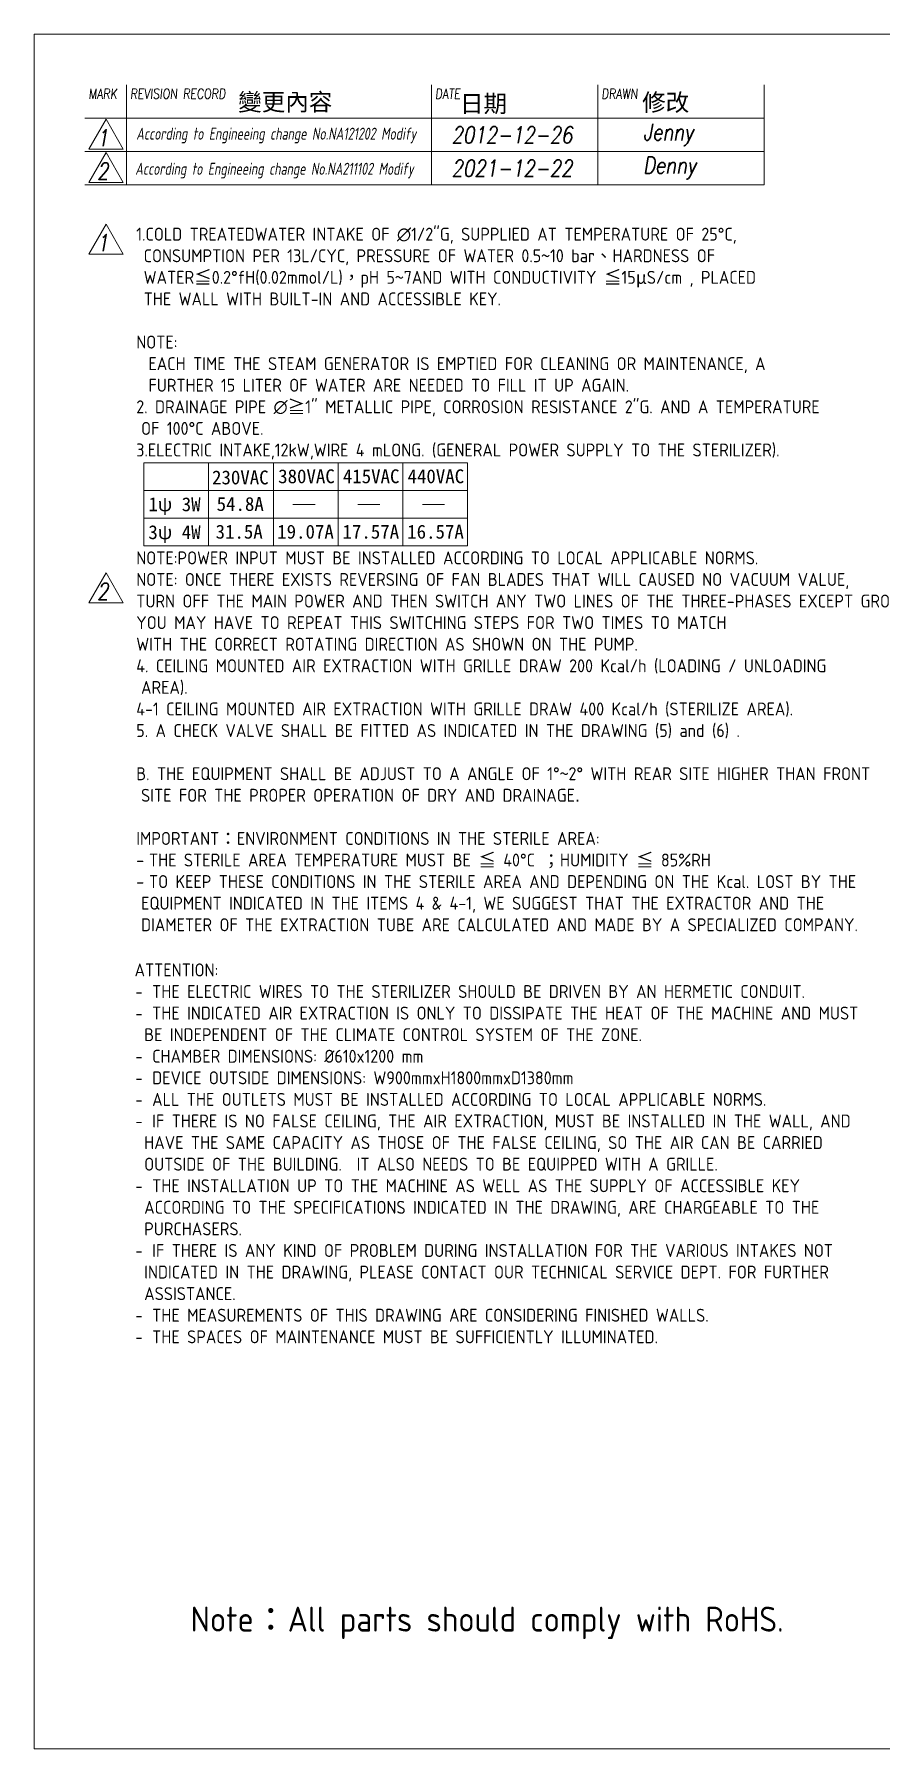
# Model space of a CAD drawing. Header units: millimetres. Extents: x -390103 to -376918, y -7976 to 1294.
# Drawn here: x -390103 to -385523, y -7976 to 1294 of the extents above; entities that cross this region are included whole.
import ezdxf

# ---------------------------------------------------------------- set-up
doc = ezdxf.new("R2010")
doc.units = ezdxf.units.MM
doc.header["$MEASUREMENT"] = 0
doc.layers.get('0').update_dxf_attribs({"lineweight": 25})
for name, color, linetype, lineweight in [('D', 3, 'Continuous', 13), ('F', 7, 'Continuous', 15), ('T', 4, 'Continuous', 15)]:
    doc.layers.add(name, color=color, linetype=linetype, lineweight=lineweight)
doc.styles.get("Standard").update_dxf_attribs({"font": 'KAIU.TTF'})
doc.styles.add('STU25', font='isocp2.shx')
doc.styles.add('Text', font='romans.shx', dxfattribs={"width": 0.8, "oblique": 10})

msp = doc.modelspace()

# ---------------------------------------------------------------- linework, layer by layer
at = {"layer": 'D'}
for p, q in [((-389509.579, -1022.242), (-389509.579, -1472.242)), ((-389509.579, -1022.242), (-387759.579, -1022.242)), ((-389159.579, -1022.242), (-389159.579, -1472.242)), ((-388809.579, -1022.242), (-388809.579, -1472.242)), ((-388459.579, -1022.242), (-388459.579, -1472.242)), ((-388109.579, -1022.242), (-388109.579, -1472.242)), ((-387759.579, -1022.242), (-387759.579, -1472.242)), ((-389509.579, -1172.242), (-387759.579, -1172.242)), ((-389509.579, -1322.242), (-387759.579, -1322.242)), ((-389509.579, -1472.242), (-387759.579, -1472.242))]:
    msp.add_line(p, q, dxfattribs=at)
at = {"layer": 'D', "color": 11}
for p, q in [((-388703.303, -1247.242), (-388583.622, -1247.242)), ((-388353.303, -1247.242), (-388233.622, -1247.242)), ((-388003.303, -1247.242), (-387883.622, -1247.242))]:
    msp.add_line(p, q, dxfattribs=at)
at = {"layer": 'F', "color": 7}
for p, q in [((-389604.19, 1020.396), (-389604.19, 480.396)), ((-387954.04, 480.396), (-387954.04, 1020.396)), ((-387054.04, 480.396), (-387054.04, 1020.396)), ((-386154.04, 480.396), (-386154.04, 1020.396)), ((-386154.04, 840.396), (-389829.19, 840.396)), ((-389829.19, 660.396), (-386154.04, 660.396)), ((-389829.19, 480.396), (-386154.04, 480.396))]:
    msp.add_line(p, q, dxfattribs=at)
at = {"layer": 'F'}
msp.add_line((-386154.04, 1020.396), (-386154.04, 660.396), dxfattribs=at)
at = {"layer": 'F', "color": 6}
msp.add_lwpolyline([(-390103.211, 1294.417), (-390103.211, -7975.583), (-376918.211, -7975.583), (-376918.211, 1294.417)], close=True, dxfattribs=at)
msp.add_lwpolyline([(-390103.211, 1294.417), (-390103.211, -7975.583), (-376918.211, -7975.583), (-376918.211, 1294.417)], close=True, dxfattribs=at)
at = {"layer": 'F', "color": 7}
for points in [[(-389714.974, 834.727), (-389808.465, 672.796), (-389621.483, 672.796)], [(-389714.974, 654.727), (-389808.465, 492.796), (-389621.483, 492.796)], [(-389714.974, 268.006), (-389808.465, 106.075), (-389621.483, 106.075)], [(-389714.974, -1617.376), (-389808.465, -1779.307), (-389621.483, -1779.307)]]:
    msp.add_lwpolyline(points, close=True, dxfattribs=at)

# ---------------------------------------------------------------- texts
at = {"lineweight": -3}
for s, p in [('變更內容', (-388999.856, 881.612)), ('日期', (-387799.695, 872.712)), ('修改', (-386814.216, 879.832))]:
    msp.add_text(s, height=93.4085, dxfattribs=at).set_placement(p)
at = {"layer": 'D', "color": 11, "attachment_point": 1, "style": 'STU25'}
for s, insert, char_height in [('{\\A1;}\\P{\\A1;\\fArial|b0|i0|c0|p34;}\\P{\\A1;\\Fisocp2.shx;1.COLD TREATEDWATER INTAKE OF ∅1/2"G, SUPPLIED AT TEMPERATURE OF 25°C, }\\P{\\A1;\\Fisocp2.shx; CONSUMPTION PER 13L/CYC, PRESSURE OF WATER 0.5}{\\A1;\\f細明體|b0|i0|c136|p49;~}{\\A1;\\Fisocp2.shx;10 bar}{\\A1;\\f標楷體|b0|i0|c136|p65;、}{\\A1;\\Fisocp2.shx;HARDNESS OF }\\P{\\A1;\\Fisocp2.shx; WATER}{\\A1;\\f標楷體|b0|i0|c136|p65;≦}{\\A1;\\Fisocp2.shx;0.2°fH(0.02mmol/L)}{\\A1;\\f標楷體|b0|i0|c136|p65;，}{\\A1;\\Fisocp2.shx;pH 5}{\\A1;\\f細明體|b0|i0|c136|p49;~}{\\A1;\\Fisocp2.shx;7AND WITH CONDUCTIVITY }{\\A1;\\f標楷體|b0|i0|c136|p65;≦}{\\A1;\\Fisocp2.shx;15}{\\A1;\\f細明體|b0|i0|c136|p49;μ}{\\A1;\\Fisocp2.shx;S/cm , PLACED }\\P{\\A1;\\Fisocp2.shx; THE WALL WITH BUILT-IN AND ACCESSIBLE KEY.}\\P{\\A1;\\Fisocp2.shx;}\\P{\\A1;\\Fisocp2.shx;NOTE:}\\P{\\A1;\\F???; }{\\A1;\\Fisocp2.shx; EACH TIME THE STEAM GENERATOR IS EMPTIED FOR CLEANING OR MAINTENANCE, A }\\P{\\A1;\\F???; }{\\A1;\\Fisocp2.shx; FURTHER 15 LITER OF WATER ARE NEEDED TO FILL IT UP AGAIN.}\\P{\\A1;\\Fisocp2.shx;2. DRAINAGE PIPE ∅}{\\A1;\\f標楷體|b0|i0|c136|p65;≧}{\\A1;\\Fisocp2.shx;1" METALLIC PIPE, CORROSION RESISTANCE 2"G. AND A TEMPERATURE }\\P{\\A1;\\F???; }{\\A1;\\Fisocp2.shx;OF 100°C ABOVE.}\\P{\\A1;\\Fisocp2.shx;3.ELECTRIC INTAKE,12kW,WIRE 4 mLONG. (GENERAL POWER SUPPLY TO THE STERILIZER).}\\P{\\A1;\\Fisocp2.shx;}\\P{\\A1;\\Fisocp2.shx;}\\P{\\A1;\\Fisocp2.shx;}\\P{\\A1;\\Fisocp2.shx;}\\P{\\A1;\\Fisocp2.shx;NOTE:POWER INPUT MUST BE INSTALLED ACCORDING TO LOCAL APPLICABLE NORMS.}\\P{\\A1;NOTE: ONCE THERE EXISTS REVERSING OF FAN BLADES THAT WILL CAUSED NO VACUUM VALUE, }\\P{\\A1;TURN OFF THE MAIN POWER AND THEN SWITCH ANY TWO LINES OF THE THREE-PHASES EXCEPT GROUND LINE. }\\P{\\A1;YOU MAY HAVE TO REPEAT THIS SWITCHING STEPS FOR TWO TIMES TO MATCH }\\P{\\A1;WITH THE CORRECT ROTATING DIRECTION AS SHOWN ON THE PUMP. }\\P{\\A1;\\Fisocp2.shx;4. CEILING MOUNTED AIR EXTRACTION WITH GRILLE DRAW 200 Kcal/h (LOADING / UNLOADING }\\P{\\A1;\\F???; }{\\A1;\\Fisocp2.shx;AREA).}\\P{\\A1;\\Fisocp2.shx;4-1 CEILING MOUNTED AIR EXTRACTION WITH GRILLE DRAW 400 Kcal/h (STERILIZE AREA).}\\P{\\A1;\\Fisocp2.shx;5. A CHECK VALVE SHALL BE FITTED AS INDICATED IN THE DRAWING (5) and (6) .}\\P{\\A1;\\Fisocp2.shx;}\\P{\\A1;\\Fisocp2.shx;B. THE EQUIPMENT SHALL BE ADJUST TO A ANGLE OF 1°}{\\A1;\\f細明體|b0|i0|c136|p49;~}{\\A1;\\Fisocp2.shx;2° WITH REAR SITE HIGHER THAN FRONT }\\P{\\A1;\\F???; }{\\A1;\\Fisocp2.shx;SITE FOR THE PROPER OPERATION OF DRY AND DRAINAGE}{\\A1;\\fArial|b0|i0|c0|p34;.}\\P{\\A1;\\fArial|b0|i0|c0|p34;}\\P{\\A1;\\Fisocp2.shx;IMPORTANT}{\\A1;\\f標楷體|b0|i0|c136|p65;：}{\\A1;\\Fisocp2.shx;ENVIRONMENT CONDITIONS IN THE STERILE AREA:}\\P{\\A1;\\Fisocp2.shx;-}{\\A1;\\F???; }{\\A1;\\Fisocp2.shx;THE STERILE AREA TEMPERATURE MUST BE }{\\A1;\\f標楷體|b0|i0|c136|p65;≦}{\\A1;\\Fisocp2.shx; 40°C }{\\A1;\\f標楷體|b0|i0|c136|p65;；}{\\A1;\\Fisocp2.shx;HUMIDITY }{\\A1;\\f標楷體|b0|i0|c136|p65;≦}{\\A1;\\Fisocp2.shx; 85%RH}\\P{\\A1;\\Fisocp2.shx;-}{\\A1;\\F???; }{\\A1;\\Fisocp2.shx;TO KEEP THESE CONDITIONS IN THE STERILE AREA AND DEPENDING ON THE Kcal. LOST BY THE }\\P{\\A1;\\F???; }{\\A1;\\Fisocp2.shx;EQUIPMENT INDICATED IN THE ITEMS 4 & 4-1, WE SUGGEST THAT THE EXTRACTOR AND THE }\\P{\\A1;\\F???; }{\\A1;\\Fisocp2.shx;DIAMETER OF THE EXTRACTION TUBE ARE CALCULATED AND MADE BY A SPECIALIZED COMPANY.}', (-389551.358, 481.94), 70), ('{\\f標楷體|b0|i0|c136|p65;230VAC}', (-389141.335, -1064.193), 75), ('{\\f標楷體|b0|i0|c136|p65;380VAC}', (-388783.452, -1058.007), 75), ('{\\f標楷體|b0|i0|c136|p65;415VAC}', (-388433.452, -1058.007), 75), ('{\\f標楷體|b0|i0|c136|p65;440VAC}', (-388083.452, -1058.007), 75), ('{\\f標楷體|b0|i0|c136|p65;1ψ 3W}', (-389485.77, -1209.159), 75), ('{\\f標楷體|b0|i0|c136|p65;54.8A}', (-389116.393, -1207.562), 75), ('{\\f標楷體|b0|i0|c136|p65;3ψ 4W}', (-389485.77, -1360.231), 75), ('{\\f標楷體|b0|i0|c136|p65;31.5A}', (-389122.06, -1357.562), 75), ('{\\f標楷體|b0|i0|c136|p65;19.07A}', (-388788.588, -1357.562), 75), ('{\\f標楷體|b0|i0|c136|p65;17.57A}', (-388435.144, -1357.562), 75), ('{\\f標楷體|b0|i0|c136|p65;16.57A}', (-388085.083, -1357.562), 75), ('\\PATTENTION:\\P{\\f標楷體|b0|i0|c136|p65;- }THE ELECTRIC WIRES TO THE STERILIZER SHOULD BE DRIVEN BY AN HERMETIC CONDUIT.  \\P{\\f標楷體|b0|i0|c136|p65;- }THE INDICATED AIR EXTRACTION IS ONLY TO DISSIPATE THE HEAT OF THE MACHINE AND MUST \\P{\\f???|b0|i0|c0|p65;  }BE INDEPENDENT OF THE CLIMATE CONTROL SYSTEM OF THE ZONE.\\P{\\f標楷體|b0|i0|c136|p65;- }CHAMBER DIMENSIONS: %%C610x1200 mm\\P{\\f標楷體|b0|i0|c136|p65;- }DEVICE OUTSIDE DIMENSIONS: W900mmxH1800mmxD1380mm\\P{\\f標楷體|b0|i0|c136|p65;- }ALL THE OUTLETS MUST BE INSTALLED ACCORDING TO LOCAL APPLICABLE NORMS.\\P{\\f標楷體|b0|i0|c136|p65;- }IF THERE IS NO FALSE CEILING, THE AIR EXTRACTION, MUST BE INSTALLED IN THE WALL, AND \\P{\\f???|b0|i0|c0|p65;  }HAVE THE SAME CAPACITY AS THOSE OF THE FALSE CEILING, SO THE AIR CAN BE CARRIED \\P{\\f???|b0|i0|c0|p65;  }OUTSIDE OF THE BUILDING.  IT ALSO NEEDS TO BE EQUIPPED WITH A GRILLE.\\P{\\f標楷體|b0|i0|c136|p65;- }THE INSTALLATION UP TO THE MACHINE AS WELL AS THE SUPPLY OF ACCESSIBLE KEY \\P{\\f???|b0|i0|c0|p65;  }ACCORDING TO THE SPECIFICATIONS INDICATED IN THE DRAWING, ARE CHARGEABLE TO THE \\P{\\f???|b0|i0|c0|p65;  }PURCHASERS.{\\fArial|b0|i0|c0|p34; \\P\\f標楷體|b0|i0|c136|p65;- }IF THERE IS ANY KIND OF PROBLEM DURING INSTALLATION FOR THE VARIOUS INTAKES NOT \\P{\\f???|b0|i0|c0|p65;  }INDICATED IN THE DRAWING, PLEASE CONTACT OUR TECHNICAL SERVICE DEPT. FOR FURTHER \\P{\\f???|b0|i0|c0|p65;  }ASSISTANCE.\\P{\\f標楷體|b0|i0|c136|p65;- }THE MEASUREMENTS OF THIS DRAWING ARE CONSIDERING FINISHED WALLS.\\P{\\f標楷體|b0|i0|c136|p65;- }THE SPACES OF MAINTENANCE MUST BE SUFFICIENTLY ILLUMINATED.', (-389560.375, -3613.022), 70)]:
    msp.add_mtext(s, dxfattribs=dict(at, insert=insert, char_height=char_height))
at = {"layer": 'D', "color": 0, "insert": (-389257.196, -7207.447), "char_height": 135.00867, "attachment_point": 1, "style": 'STU25'}
msp.add_mtext('Note{\\f標楷體|b0|i0|c136|p65;：}All parts should comply with RoHS.', dxfattribs=at)
at = {"layer": 'F', "color": 1, "lineweight": 15, "style": 'Text', "oblique": 5, "width": 0.8}
for s, p in [('MARK', (-389809.288, 946.096)), ('REVISION RECORD', (-389584.288, 946.096)), ('DATE', (-387934.138, 946.096)), ('DRAWN', (-387034.138, 946.096))]:
    msp.add_text(s, height=54, dxfattribs=at).set_placement(p)
at = {"layer": 'T', "lineweight": 20, "style": 'Text', "oblique": 10, "width": 0.8}
for s, p in [('1', (-389763.912, 689.269)), ('2012-12-26', (-387845.37, 705.181)), ('Jenny', (-386808.911, 720.981)), ('2', (-389763.912, 509.269)), ('2021-12-22', (-387845.37, 525.181)), ('Denny', (-386808.911, 540.981)), ('1', (-389763.912, 122.548)), ('2', (-389763.912, -1762.834))]:
    msp.add_text(s, height=90, dxfattribs=at).set_placement(p)
at = {"layer": 'T', "linetype": 'Continuous', "lineweight": 20, "char_height": 65, "attachment_point": 1, "style": 'Text'}
for s, insert in [('{\\Fisocp2.shx|c136;According to Engineeing change No.NA121202 Modify}', (-389551.65, 789.523)), ('{\\Fisocp2.shx|c136;According to Engineeing change No.NA211102 Modify}', (-389557.073, 599.729))]:
    msp.add_mtext(s, dxfattribs=dict(at, insert=insert))

doc.saveas('drawing.dxf')
